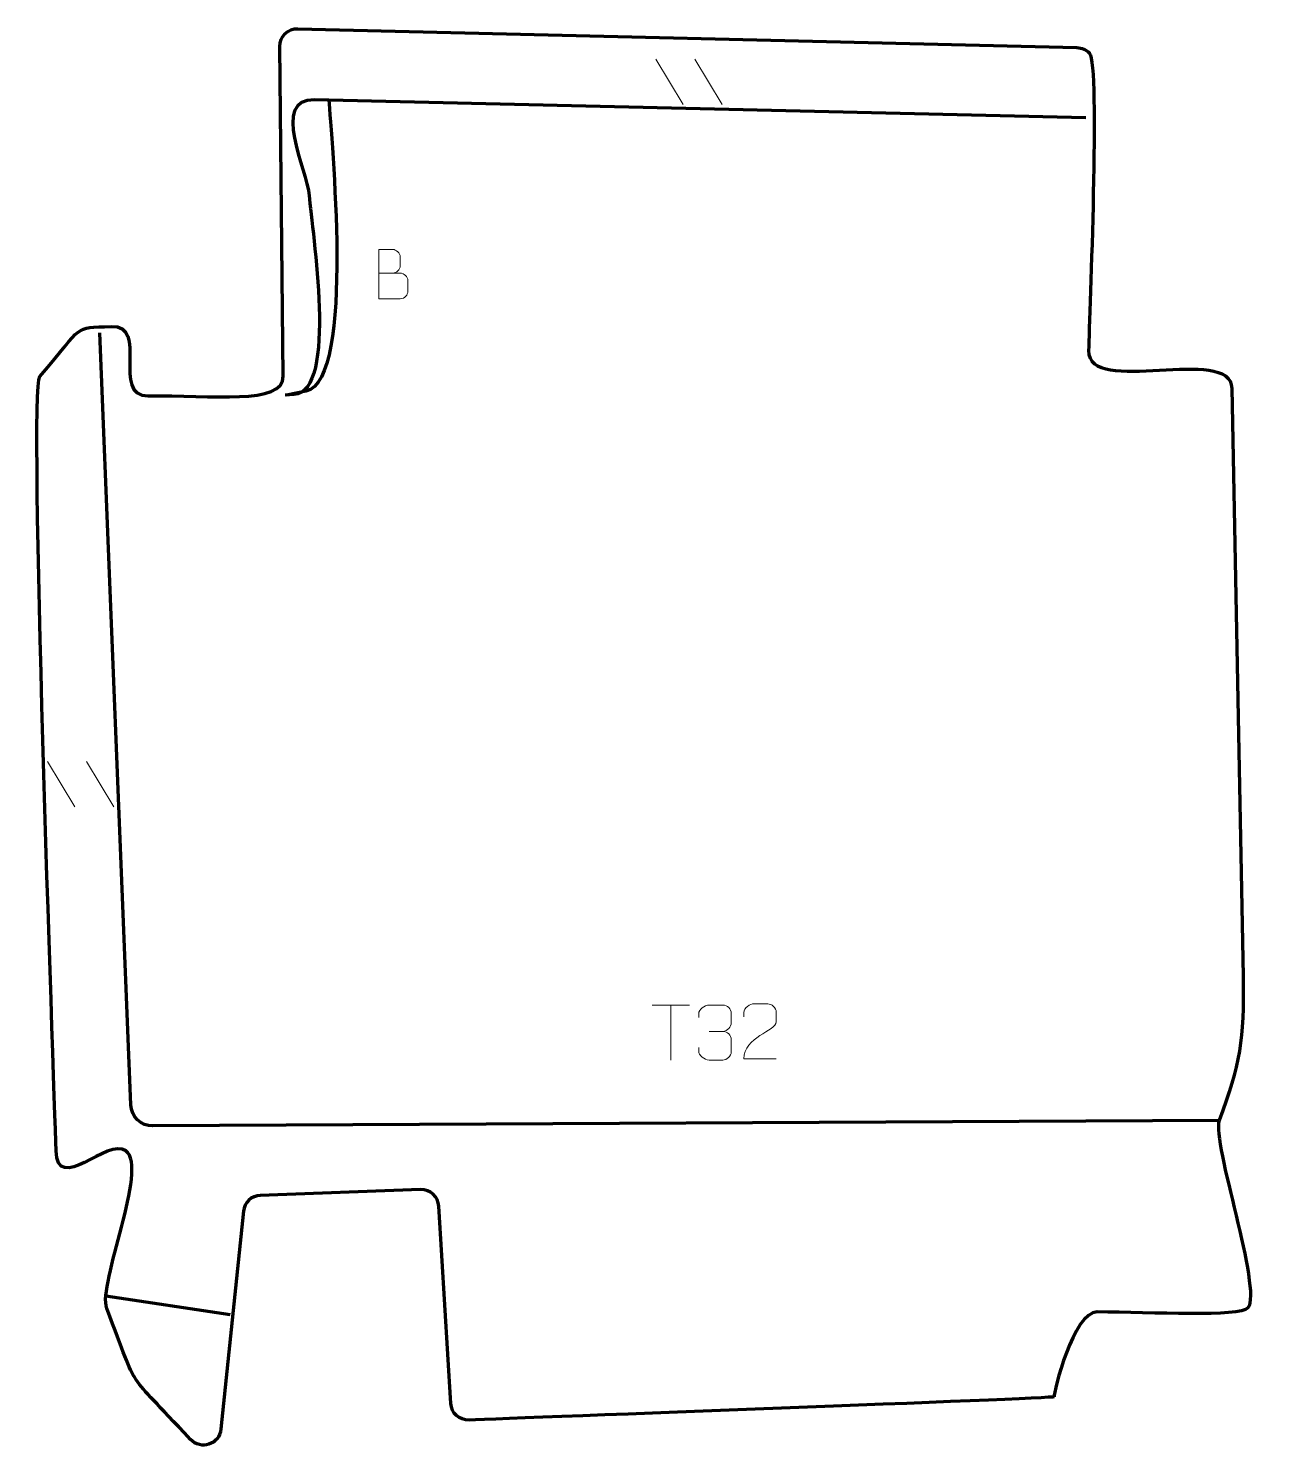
# Model space of a CAD drawing. Header units: millimetres. Extents: x 517 to 1077, y -293 to 352.
import ezdxf

# ---------------------------------------------------------------- set-up
doc = ezdxf.new("R2010")
doc.units = ezdxf.units.MM
doc.header["$MEASUREMENT"] = 0
for name, color, linetype in [('layer 1', 7, 'Continuous'), ('layer 2', 7, 'Continuous'), ('layer 3', 7, 'Continuous')]:
    doc.layers.add(name, color=color, linetype=linetype)

msp = doc.modelspace()

# ---------------------------------------------------------------- linework, layer by layer
at = {"layer": 'layer 1', "color": 250, "lineweight": 9}
for points in [[(801.5415, 338.5734), (801.5415, 338.5734), (813.9058, 318.0291), (813.9058, 318.0291)], [(819.2714, 338.5734), (819.2714, 338.5734), (831.6357, 318.0291), (831.6357, 318.0291)], [(525.5781, 20.015), (525.5781, 20.015), (537.9424, -0.5293), (537.9424, -0.5293)], [(543.308, 20.015), (543.308, 20.015), (555.6723, -0.5293), (555.6723, -0.5293)], [(799.8754, -90.5348), (799.8754, -90.5348), (816.8626, -90.5348), (816.8626, -90.5348)], [(808.3692, -115.4648), (808.3692, -115.4648), (808.3692, -90.5113), (808.3692, -90.5113)], [(825.7141, -102.4408), (825.7141, -102.4408), (831.9105, -102.4408), (831.9105, -102.4408)]]:
    msp.add_open_spline(points, degree=3, dxfattribs=at)
for points, knots in [([(675.7875, 241.4883), (679.0465, 241.4887), (682.3059, 241.4887), (685.5656, 241.4883), (685.5656, 241.4883), (687.3349, 241.4728), (689.0578, 239.9178), (689.0578, 238.082), (689.0578, 238.082), (689.0575, 237.0712), (689.0575, 234.3399), (689.0578, 233.3288), (689.0578, 233.3288), (689.0737, 231.6647), (687.6924, 229.8609), (685.613, 229.8761), (685.613, 229.8761), (682.353, 229.8764), (679.0933, 229.8764), (675.834, 229.8761), (675.834, 229.8761), (675.834, 237.3265), (675.834, 244.7766), (675.834, 252.2264), (675.834, 252.2264), (677.9601, 252.2264), (680.0865, 252.2264), (682.213, 252.2264), (682.213, 252.2264), (683.7185, 252.2422), (685.5965, 250.531), (685.6124, 248.7733), (685.6124, 248.7733), (685.612, 246.9227), (685.612, 246.792), (685.6124, 244.9411), (685.6124, 244.9411), (685.6278, 243.0905), (683.9669, 241.4728), (682.1665, 241.4883)], [0, 0, 0, 0, 0.09090909, 0.09090909, 0.09090909, 0.09090909, 0.18181818, 0.18181818, 0.18181818, 0.18181818, 0.27272727, 0.27272727, 0.27272727, 0.27272727, 0.36363636, 0.36363636, 0.36363636, 0.36363636, 0.45454545, 0.45454545, 0.45454545, 0.45454545, 0.54545455, 0.54545455, 0.54545455, 0.54545455, 0.63636364, 0.63636364, 0.63636364, 0.63636364, 0.72727273, 0.72727273, 0.72727273, 0.72727273, 0.81818182, 0.81818182, 0.81818182, 0.81818182, 1, 1, 1, 1]), ([(856.1837, -114.9279), (851.2693, -114.9276), (846.3549, -114.9276), (841.4408, -114.9279), (841.4408, -114.9279), (841.4408, -104.9956), (856.0918, -102.3544), (856.1837, -98.0441), (856.1837, -98.0441), (856.1834, -96.62), (856.1834, -95.1963), (856.1837, -93.773), (856.1837, -93.773), (856.1668, -91.6959), (854.044, -89.9711), (852.373, -89.9538), (852.373, -89.9538), (850.2998, -89.9542), (848.2269, -89.9542), (846.1545, -89.9538), (846.1545, -89.9538), (844.3324, -89.9373), (841.5077, -91.7294), (841.4408, -93.823), (841.4408, -93.823), (841.4408, -93.823), (841.4408, -95.8778), (841.4408, -95.8778)], [0, 0, 0, 0, 0.125, 0.125, 0.125, 0.125, 0.25, 0.25, 0.25, 0.25, 0.375, 0.375, 0.375, 0.375, 0.5, 0.5, 0.5, 0.5, 0.625, 0.625, 0.625, 0.625, 0.75, 0.75, 0.75, 0.75, 1, 1, 1, 1]), ([(821.0044, -96.1956), (821.0044, -96.1956), (821.0044, -94.3384), (821.0044, -94.3384), (821.0044, -94.3384), (820.9901, -92.5965), (823.6546, -90.4784), (825.7137, -90.5011), (825.7137, -90.5011), (827.7778, -90.5011), (829.8418, -90.5011), (831.9055, -90.5011), (831.9055, -90.5011), (834.1, -90.4923), (835.6983, -92.3391), (835.7427, -94.2512), (835.7427, -94.2512), (835.7423, -95.6863), (835.7423, -97.1214), (835.7427, -98.5569), (835.7427, -98.5569), (835.6941, -100.2104), (834.0915, -102.4404), (831.8932, -102.4304), (831.8932, -102.4304), (834.0969, -102.4416), (835.7049, -104.2448), (835.7589, -106.3043), (835.7589, -106.3043), (835.7585, -108.089), (835.7585, -109.8737), (835.7589, -111.6588), (835.7589, -111.6588), (835.769, -113.7202), (833.7141, -115.4833), (831.8932, -115.4752), (831.8932, -115.4752), (829.8279, -115.4749), (827.7627, -115.4749), (825.6971, -115.4752), (825.6971, -115.4752), (823.5285, -115.4637), (820.9975, -113.0635), (820.9789, -111.6017), (820.9789, -111.6017), (820.9789, -111.6017), (820.9789, -109.6931), (820.9789, -109.6931)], [0, 0, 0, 0, 0.07692308, 0.07692308, 0.07692308, 0.07692308, 0.15384615, 0.15384615, 0.15384615, 0.15384615, 0.23076923, 0.23076923, 0.23076923, 0.23076923, 0.30769231, 0.30769231, 0.30769231, 0.30769231, 0.38461538, 0.38461538, 0.38461538, 0.38461538, 0.46153846, 0.46153846, 0.46153846, 0.46153846, 0.53846154, 0.53846154, 0.53846154, 0.53846154, 0.61538462, 0.61538462, 0.61538462, 0.61538462, 0.69230769, 0.69230769, 0.69230769, 0.69230769, 0.76923077, 0.76923077, 0.76923077, 0.76923077, 0.84615385, 0.84615385, 0.84615385, 0.84615385, 1, 1, 1, 1])]:
    msp.add_open_spline(points, degree=3, knots=knots, dxfattribs=at)
at = {"layer": 'layer 2', "color": 230, "lineweight": 200}
msp.add_open_spline([(982.2408, -268.2132), (981.805, -266.4413), (990.8904, -229.6761), (1001.8092, -229.7053), (1001.8092, -229.7053), (1026.4166, -229.7713), (1066.5679, -232.2631), (1070.083, -227.9065), (1070.083, -227.9065), (1076.7733, -219.6148), (1053.5559, -152.5646), (1057.0939, -142.9026), (1057.0939, -142.9026), (1066.4507, -117.3501), (1068.5163, -106.5072), (1067.9533, -77.3313), (1067.9533, -77.3313), (1067.9533, -77.3313), (1062.8158, 189.1341), (1062.8158, 189.1341), (1062.8158, 189.1341), (1062.4234, 209.4844), (997.4447, 185.2208), (997.8596, 206.419), (997.8596, 206.419), (998.1701, 222.287), (1003.1355, 335.9935), (998.2456, 341.2341), (998.2456, 341.2341), (996.723, 342.8659), (994.8224, 343.7196), (992.5911, 343.7739), (992.5911, 343.7739), (992.5911, 343.7739), (639.1491, 352.3737), (639.1491, 352.3737), (639.1491, 352.3737), (634.5963, 352.4845), (630.9064, 348.8448), (630.9549, 344.2909), (630.9549, 344.2909), (630.9549, 344.2909), (632.5461, 194.7283), (632.5461, 194.7283), (632.5461, 194.7283), (632.6869, 181.4896), (599.8243, 186.2656), (571.1666, 185.8294), (571.1666, 185.8294), (554.0371, 185.5687), (571.9414, 218.3272), (554.4224, 217.3381), (554.4224, 217.3381), (536.7862, 216.3424), (542.9201, 218.9282), (522.0938, 194.5717), (522.0938, 194.5717), (516.9464, 188.5518), (528.5287, -122.1261), (529.4532, -156.5858), (529.4532, -156.5858), (529.9963, -176.8297), (552.821, -150.4357), (561.1578, -156.6223), (561.1578, -156.6223), (571.6858, -164.4349), (548.2906, -217.1639), (552.4773, -228.0965), (552.4773, -228.0965), (568.0172, -268.6756), (559.8955, -254.2792), (590.4394, -287.5101), (590.4394, -287.5101), (595.1073, -292.5886), (603.5816, -289.7765), (604.2874, -282.9149), (604.2874, -282.9149), (604.2874, -282.9149), (614.4566, -184.0489), (614.4566, -184.0489), (614.4566, -184.0489), (614.8676, -180.053), (618.1101, -177.0184), (622.1245, -176.8727), (622.1245, -176.8727), (622.1245, -176.8727), (694.8531, -174.2333), (694.8531, -174.2333), (694.8531, -174.2333), (699.189, -174.0759), (702.8671, -177.4148), (703.1287, -181.7457), (703.1287, -181.7457), (703.1287, -181.7457), (708.5345, -271.2422), (708.5345, -271.2422), (708.5345, -271.2422), (708.7969, -275.5872), (712.5019, -278.9332), (716.8511, -278.753), (716.8511, -278.753), (740.7285, -277.7639), (982.4153, -268.9228), (982.2408, -268.2132)], degree=3, knots=[0, 0, 0, 0, 0.03703704, 0.03703704, 0.03703704, 0.03703704, 0.07407407, 0.07407407, 0.07407407, 0.07407407, 0.11111111, 0.11111111, 0.11111111, 0.11111111, 0.14814815, 0.14814815, 0.14814815, 0.14814815, 0.18518519, 0.18518519, 0.18518519, 0.18518519, 0.22222222, 0.22222222, 0.22222222, 0.22222222, 0.25925926, 0.25925926, 0.25925926, 0.25925926, 0.2962963, 0.2962963, 0.2962963, 0.2962963, 0.33333333, 0.33333333, 0.33333333, 0.33333333, 0.37037037, 0.37037037, 0.37037037, 0.37037037, 0.40740741, 0.40740741, 0.40740741, 0.40740741, 0.44444444, 0.44444444, 0.44444444, 0.44444444, 0.48148148, 0.48148148, 0.48148148, 0.48148148, 0.51851852, 0.51851852, 0.51851852, 0.51851852, 0.55555556, 0.55555556, 0.55555556, 0.55555556, 0.59259259, 0.59259259, 0.59259259, 0.59259259, 0.62962963, 0.62962963, 0.62962963, 0.62962963, 0.66666667, 0.66666667, 0.66666667, 0.66666667, 0.7037037, 0.7037037, 0.7037037, 0.7037037, 0.74074074, 0.74074074, 0.74074074, 0.74074074, 0.77777778, 0.77777778, 0.77777778, 0.77777778, 0.81481481, 0.81481481, 0.81481481, 0.81481481, 0.85185185, 0.85185185, 0.85185185, 0.85185185, 0.88888889, 0.88888889, 0.88888889, 0.88888889, 0.92592593, 0.92592593, 0.92592593, 0.92592593, 1, 1, 1, 1], dxfattribs=at)
at = {"layer": 'layer 3', "color": 142, "lineweight": 200}
for points, knots in [([(996.6258, 311.9409), (996.6258, 311.9409), (646.6948, 320.1024), (646.6948, 320.1024), (646.6948, 320.1024), (626.5956, 320.571), (643.3558, 288.2869), (644.2652, 276.7275), (644.2652, 276.7275), (645.5333, 260.6089), (657.533, 187.5718), (637.3139, 186.3996), (637.3139, 186.3996), (637.3139, 186.3996), (633.4413, 186.1751), (633.4413, 186.1751)], [0, 0, 0, 0, 0.2, 0.2, 0.2, 0.2, 0.4, 0.4, 0.4, 0.4, 0.6, 0.6, 0.6, 0.6, 1, 1, 1, 1]), ([(653.2708, 319.949), (653.9382, 304.9091), (665.5882, 192.6661), (642.8434, 188.0156), (642.8434, 188.0156), (642.8434, 188.0156), (634.0003, 186.2075), (634.0003, 186.2075)], [0, 0, 0, 0, 0.33333333, 0.33333333, 0.33333333, 0.33333333, 1, 1, 1, 1]), ([(1057.0939, -142.9026), (1057.0939, -142.9026), (573.4488, -145.3578), (573.4488, -145.3578), (573.4488, -145.3578), (568.0642, -145.3851), (563.6224, -141.14), (563.4061, -135.7596), (563.4061, -135.7596), (563.4061, -135.7596), (549.33, 214.4266), (549.33, 214.4266)], [0, 0, 0, 0, 0.25, 0.25, 0.25, 0.25, 0.5, 0.5, 0.5, 0.5, 1, 1, 1, 1])]:
    msp.add_open_spline(points, degree=3, knots=knots, dxfattribs=at)
msp.add_open_spline([(608.5213, -231.0209), (608.5213, -231.0209), (552.0571, -222.4829), (552.0571, -222.4829)], degree=3, dxfattribs=at)

doc.saveas('drawing.dxf')
